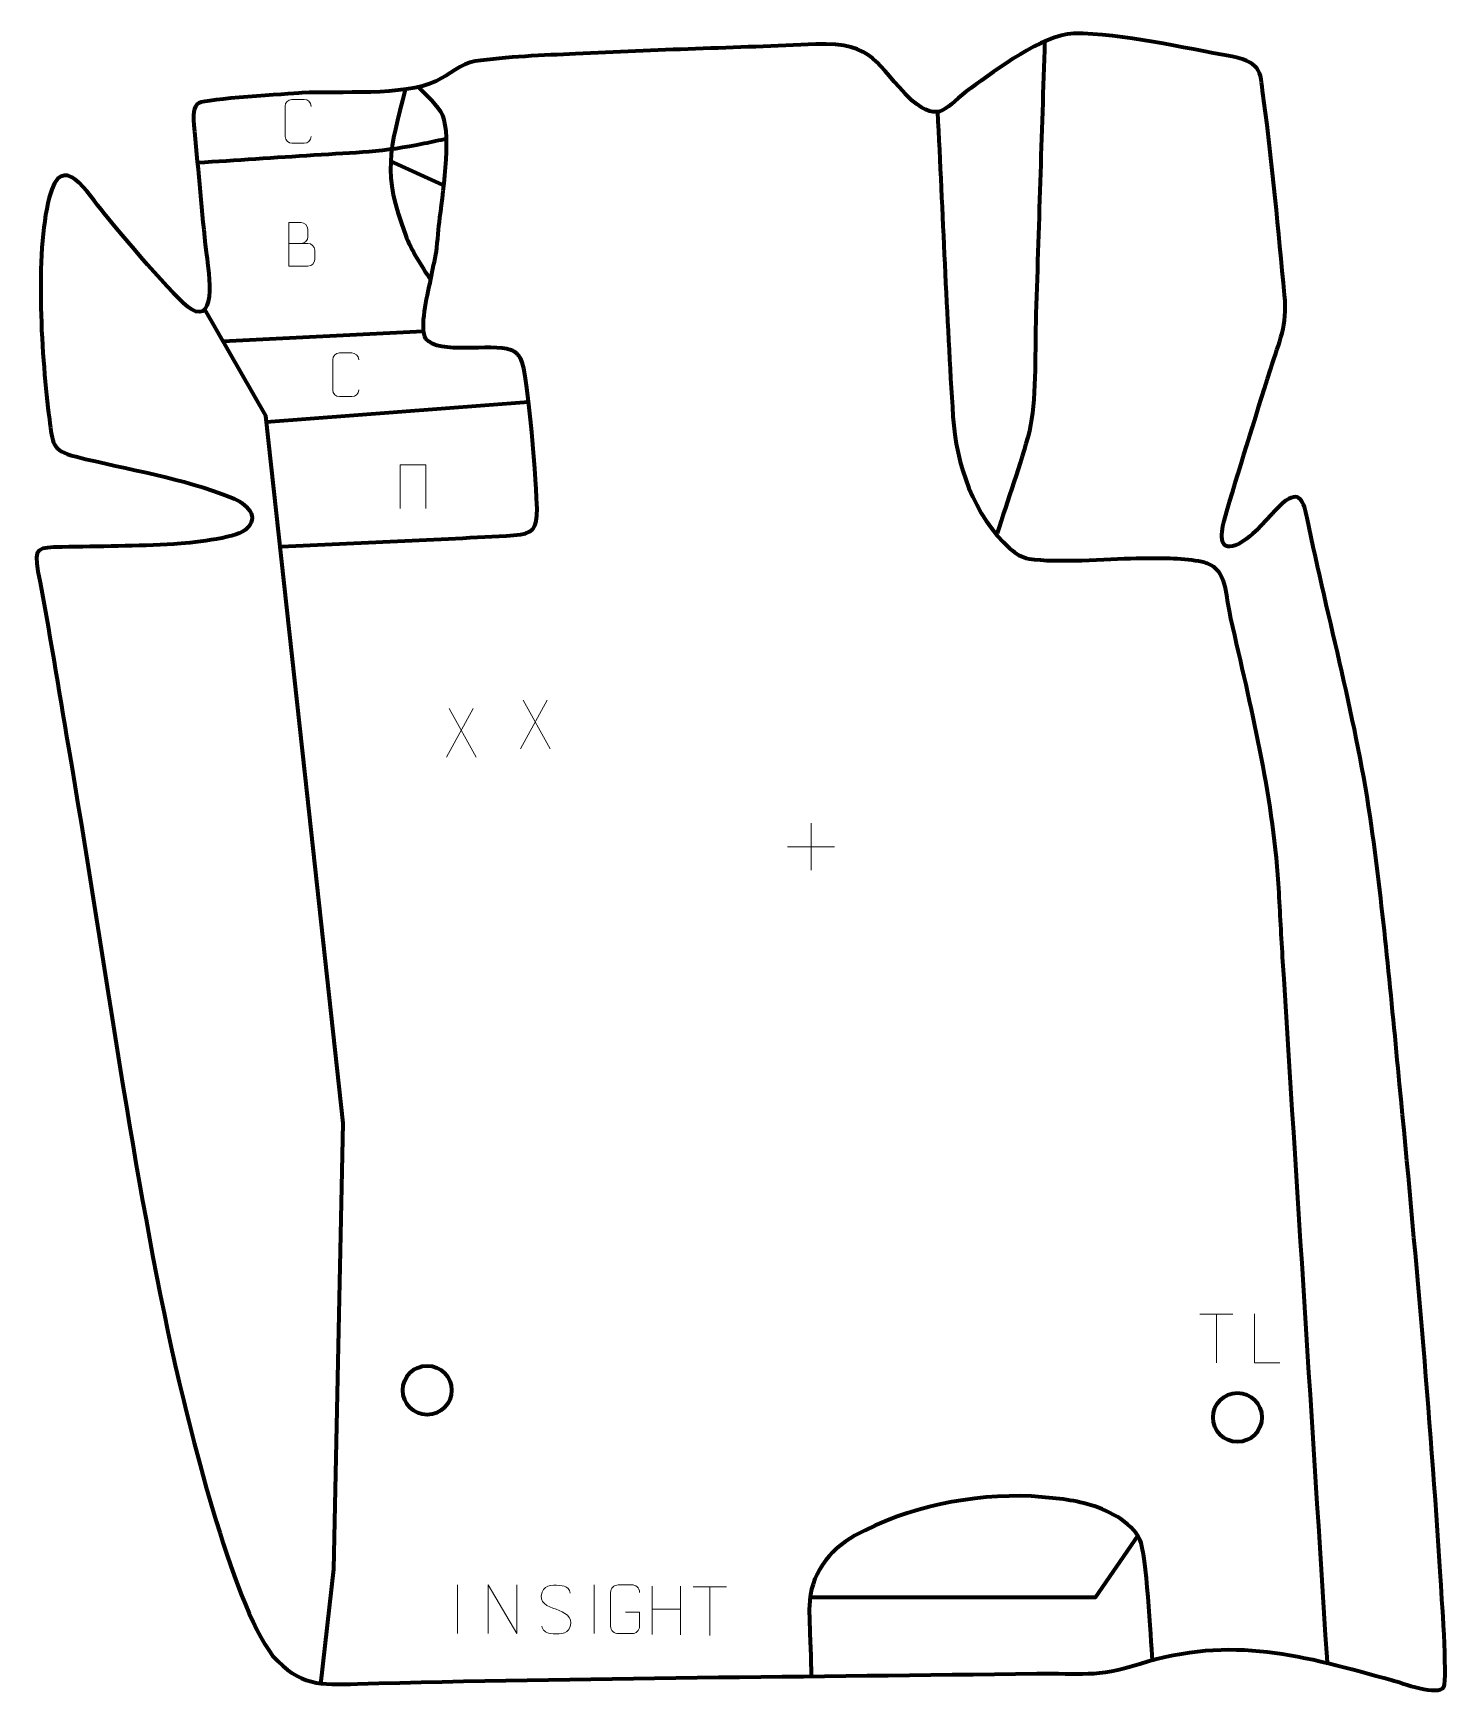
# Model space of a CAD drawing. Header units: millimetres. Extents: x -365 to 359, y -387 to 464.
import ezdxf

# ---------------------------------------------------------------- set-up
doc = ezdxf.new("R2010")
doc.units = ezdxf.units.MM
doc.header["$MEASUREMENT"] = 0
doc.layers.add('layer 2', color=7, linetype='Continuous')
doc.layers.add('layer 3', color=7, linetype='Continuous')

msp = doc.modelspace()

# ---------------------------------------------------------------- linework, layer by layer
at = {"layer": 'layer 2', "color": 142, "lineweight": 200}
for centre in [(-163.3359, -230.634), (251.2661, -244.5244)]:
    msp.add_ellipse(centre, major_axis=(0, 12.5), ratio=1, dxfattribs=at)
at = {"layer": 'layer 2', "color": 142, "lineweight": 158}
for points, knots in [([(128.4104, 207.7631), (133.8516, 224.9025), (140.5508, 242.973), (144.9463, 260.272), (144.9463, 260.272), (148.6086, 274.6854), (147.7457, 299.7809), (148.216, 315.5496), (148.216, 315.5496), (149.6469, 363.5257), (151.2789, 411.4953), (152.7787, 459.4693)], [0, 0, 0, 0, 0.25, 0.25, 0.25, 0.25, 0.5, 0.5, 0.5, 0.5, 1, 1, 1, 1]), ([(-238.0027, 201.0372), (-198.3642, 202.9438), (-158.6534, 204.4969), (-119.038, 206.7622), (-119.038, 206.7622), (-109.09, 207.3311), (-107.0203, 210.1255), (-107.0945, 220.3756), (-107.0945, 220.3756), (-107.2157, 229.7455), (-111.5241, 290.0055), (-115.3996, 297.0022), (-115.3996, 297.0022), (-116.5342, 299.0505), (-118.1207, 300.6707), (-120.3586, 301.4705), (-120.3586, 301.4705), (-130.9859, 305.2685), (-157.3528, 298.77), (-163.9914, 307.3056), (-163.9914, 307.3056), (-167.3355, 312.6607), (-163.1741, 329.5554), (-161.8813, 335.9557), (-161.8813, 335.9557), (-160.9132, 340.7483), (-159.8909, 345.527), (-158.9343, 350.323), (-158.9343, 350.323), (-158.142, 354.5019), (-157.6334, 362.2738), (-157.0933, 366.9135), (-157.0933, 366.9135), (-155.6594, 379.232), (-150.7258, 411.1709), (-155.4104, 421.4377), (-155.4104, 421.4377), (-157.659, 426.3657), (-163.9457, 432.084), (-167.7413, 436.0807)], [0, 0, 0, 0, 0.09090909, 0.09090909, 0.09090909, 0.09090909, 0.18181818, 0.18181818, 0.18181818, 0.18181818, 0.27272727, 0.27272727, 0.27272727, 0.27272727, 0.36363636, 0.36363636, 0.36363636, 0.36363636, 0.45454545, 0.45454545, 0.45454545, 0.45454545, 0.54545455, 0.54545455, 0.54545455, 0.54545455, 0.63636364, 0.63636364, 0.63636364, 0.63636364, 0.72727273, 0.72727273, 0.72727273, 0.72727273, 0.81818182, 0.81818182, 0.81818182, 0.81818182, 1, 1, 1, 1]), ([(-174.5908, 434.837), (-182.5659, 403.9183), (-186.403, 391.7836), (-174.4973, 360.5452), (-174.4973, 360.5452), (-171.107, 351.6497), (-166.5848, 345.1812), (-161.4916, 337.3056)], [0, 0, 0, 0, 0.33333333, 0.33333333, 0.33333333, 0.33333333, 1, 1, 1, 1]), ([(97.7951, 423.4256), (100.4275, 371.5579), (102.3527, 319.3841), (105.6892, 267.5882), (105.6892, 267.5882), (107.284, 242.8294), (116.2231, 216.9263), (134.9485, 199.8927), (134.9485, 199.8927), (138.072, 197.2135), (140.6455, 195.5787), (144.691, 194.7207), (144.691, 194.7207), (158.9459, 192.6376), (184.1941, 194.6219), (199.4675, 195.026), (199.4675, 195.026), (200.6119, 195.0563), (201.7519, 195.0776), (202.8964, 195.0951), (202.8964, 195.0951), (202.8964, 195.0951), (203.9094, 195.1067), (203.9094, 195.1067), (203.9094, 195.1067), (213.0499, 195.1757), (224.1565, 195.1702), (233.0868, 193.2696), (233.0868, 193.2696), (234.0645, 193.0447), (234.7626, 192.8236), (235.7007, 192.4963), (235.7007, 192.4963), (245.5144, 188.6571), (245.0601, 177.1943), (246.9716, 168.0323), (246.9716, 168.0323), (246.9716, 168.0323), (247.7709, 164.2015), (247.7709, 164.2015), (247.7709, 164.2015), (258.0938, 118.5913), (268.88, 75.5782), (272.0958, 28.6195), (272.0958, 28.6195), (272.8146, 16.0783), (273.4201, 3.5357), (274.2056, -9.0025), (274.2056, -9.0025), (281.7754, -128.3787), (289.3453, -247.7549), (296.9151, -367.131), (296.9151, -367.131), (296.9151, -367.131), (297.1051, -370.1279), (297.1051, -370.1279)], [0, 0, 0, 0, 0.06666667, 0.06666667, 0.06666667, 0.06666667, 0.13333333, 0.13333333, 0.13333333, 0.13333333, 0.2, 0.2, 0.2, 0.2, 0.26666667, 0.26666667, 0.26666667, 0.26666667, 0.33333333, 0.33333333, 0.33333333, 0.33333333, 0.4, 0.4, 0.4, 0.4, 0.46666667, 0.46666667, 0.46666667, 0.46666667, 0.53333333, 0.53333333, 0.53333333, 0.53333333, 0.6, 0.6, 0.6, 0.6, 0.66666667, 0.66666667, 0.66666667, 0.66666667, 0.73333333, 0.73333333, 0.73333333, 0.73333333, 0.8, 0.8, 0.8, 0.8, 0.86666667, 0.86666667, 0.86666667, 0.86666667, 1, 1, 1, 1]), ([(-280.8964, 397.4215), (-260.9793, 398.7317), (-241.0623, 400.0418), (-221.1452, 401.352), (-221.1452, 401.352), (-200.5345, 402.6617), (-185.4221, 402.917), (-164.8456, 407.299), (-164.8456, 407.299), (-160.9634, 408.1258), (-157.0897, 408.949), (-153.1997, 409.7401)], [0, 0, 0, 0, 0.25, 0.25, 0.25, 0.25, 0.5, 0.5, 0.5, 0.5, 1, 1, 1, 1]), ([(-217.7623, -381.0459), (-217.7623, -381.0459), (-211.1475, -322.11), (-211.1475, -322.11), (-211.1475, -322.11), (-211.1475, -322.11), (-206.3852, -94.0393), (-206.3852, -94.0393), (-206.3852, -94.0393), (-206.3852, -94.0393), (-225.8318, 84.1576), (-225.8318, 84.1576), (-225.8318, 84.1576), (-225.8318, 84.1576), (-245.9402, 267.9106), (-245.9402, 267.9106), (-245.9402, 267.9106), (-245.9402, 267.9106), (-277.1631, 322.3004), (-277.1631, 322.3004)], [0, 0, 0, 0, 0.16666667, 0.16666667, 0.16666667, 0.16666667, 0.33333333, 0.33333333, 0.33333333, 0.33333333, 0.5, 0.5, 0.5, 0.5, 0.66666667, 0.66666667, 0.66666667, 0.66666667, 1, 1, 1, 1]), ([(207.7987, -368.6778), (206.8561, -357.3763), (204.7522, -314.357), (201.3853, -306.9864), (201.3853, -306.9864), (197.2197, -297.8677), (183.7222, -291.347), (174.4676, -288.8589), (174.4676, -288.8589), (165.2386, -286.3777), (155.4607, -285.5867), (145.9583, -284.8449), (145.9583, -284.8449), (115.3785, -283.6048), (82.4281, -290.2385), (55.4696, -304.973), (55.4696, -304.973), (42.32, -312.1601), (32.4768, -325.5275), (32.2169, -340.8509), (32.2169, -340.8509), (32.0525, -350.5429), (32.9318, -361.2227), (33.0451, -371.1913), (33.0451, -371.1913), (33.0669, -373.1146), (33.0892, -375.0378), (33.1124, -376.9611)], [0, 0, 0, 0, 0.125, 0.125, 0.125, 0.125, 0.25, 0.25, 0.25, 0.25, 0.375, 0.375, 0.375, 0.375, 0.5, 0.5, 0.5, 0.5, 0.625, 0.625, 0.625, 0.625, 0.75, 0.75, 0.75, 0.75, 1, 1, 1, 1]), ([(200.2335, -304.8801), (200.2335, -304.8801), (178.4741, -336.6341), (178.4741, -336.6341), (178.4741, -336.6341), (178.4741, -336.6341), (32.5328, -336.6312), (32.5328, -336.6312)], [0, 0, 0, 0, 0.33333333, 0.33333333, 0.33333333, 0.33333333, 1, 1, 1, 1])]:
    msp.add_open_spline(points, degree=3, knots=knots, dxfattribs=at)
at = {"layer": 'layer 2', "color": 250, "lineweight": 9}
for points, knots in [([(-222.7342, 410.7436), (-222.8594, 408.6626), (-224.3616, 407.3374), (-226.2853, 407.3277), (-226.2853, 407.3277), (-228.3739, 407.328), (-230.4625, 407.328), (-232.5508, 407.3277), (-232.5508, 407.3277), (-234.275, 407.2333), (-236.0414, 408.9212), (-236.0314, 410.728), (-236.0314, 410.728), (-236.031, 415.8962), (-236.031, 421.0639), (-236.0314, 426.2313), (-236.0314, 426.2313), (-236.0276, 428.1464), (-234.4631, 429.6863), (-232.5352, 429.6742), (-232.5352, 429.6742), (-230.4522, 429.6742), (-228.3687, 429.6742), (-226.2853, 429.6742), (-226.2853, 429.6742), (-224.5418, 429.706), (-222.7581, 428.3701), (-222.7342, 426.1867)], [0, 0, 0, 0, 0.125, 0.125, 0.125, 0.125, 0.25, 0.25, 0.25, 0.25, 0.375, 0.375, 0.375, 0.375, 0.5, 0.5, 0.5, 0.5, 0.625, 0.625, 0.625, 0.625, 0.75, 0.75, 0.75, 0.75, 1, 1, 1, 1]), ([(-234.1743, 356.0576), (-230.9153, 356.058), (-227.6559, 356.058), (-224.3962, 356.0576), (-224.3962, 356.0576), (-222.6269, 356.0421), (-220.904, 354.4871), (-220.904, 352.6513), (-220.904, 352.6513), (-220.9043, 351.6405), (-220.9043, 348.9092), (-220.904, 347.8981), (-220.904, 347.8981), (-220.8881, 346.234), (-222.2694, 344.4302), (-224.3488, 344.4454), (-224.3488, 344.4454), (-227.6088, 344.4457), (-230.8685, 344.4457), (-234.1278, 344.4454), (-234.1278, 344.4454), (-234.1278, 351.8958), (-234.1278, 359.3459), (-234.1278, 366.7957), (-234.1278, 366.7957), (-232.0017, 366.7957), (-229.8753, 366.7957), (-227.7488, 366.7957), (-227.7488, 366.7957), (-226.2433, 366.8115), (-224.3653, 365.1003), (-224.3494, 363.3426), (-224.3494, 363.3426), (-224.3498, 361.492), (-224.3498, 361.3613), (-224.3494, 359.5104), (-224.3494, 359.5104), (-224.334, 357.6598), (-225.9949, 356.0421), (-227.7953, 356.0576)], [0, 0, 0, 0, 0.09090909, 0.09090909, 0.09090909, 0.09090909, 0.18181818, 0.18181818, 0.18181818, 0.18181818, 0.27272727, 0.27272727, 0.27272727, 0.27272727, 0.36363636, 0.36363636, 0.36363636, 0.36363636, 0.45454545, 0.45454545, 0.45454545, 0.45454545, 0.54545455, 0.54545455, 0.54545455, 0.54545455, 0.63636364, 0.63636364, 0.63636364, 0.63636364, 0.72727273, 0.72727273, 0.72727273, 0.72727273, 0.81818182, 0.81818182, 0.81818182, 0.81818182, 1, 1, 1, 1]), ([(-198.3925, 281.0977), (-198.5177, 279.0167), (-200.0199, 277.6915), (-201.9436, 277.6818), (-201.9436, 277.6818), (-204.0322, 277.6821), (-206.1208, 277.6821), (-208.2091, 277.6818), (-208.2091, 277.6818), (-209.9333, 277.5874), (-211.6997, 279.2753), (-211.6897, 281.0821), (-211.6897, 281.0821), (-211.6893, 286.2503), (-211.6893, 291.418), (-211.6897, 296.5854), (-211.6897, 296.5854), (-211.6859, 298.5005), (-210.1214, 300.0404), (-208.1935, 300.0283), (-208.1935, 300.0283), (-206.1105, 300.0283), (-204.027, 300.0283), (-201.9436, 300.0283), (-201.9436, 300.0283), (-200.2001, 300.0601), (-198.4164, 298.7242), (-198.3925, 296.5408)], [0, 0, 0, 0, 0.125, 0.125, 0.125, 0.125, 0.25, 0.25, 0.25, 0.25, 0.375, 0.375, 0.375, 0.375, 0.5, 0.5, 0.5, 0.5, 0.625, 0.625, 0.625, 0.625, 0.75, 0.75, 0.75, 0.75, 1, 1, 1, 1]), ([(-177.2044, 220.5282), (-177.2044, 220.5282), (-177.2044, 242.8785), (-177.2044, 242.8785), (-177.2044, 242.8785), (-177.2044, 242.8785), (-164.0861, 242.8785), (-164.0861, 242.8785), (-164.0861, 242.8785), (-164.0861, 242.8785), (-164.0861, 220.5282), (-164.0861, 220.5282)], [0, 0, 0, 0, 0.25, 0.25, 0.25, 0.25, 0.5, 0.5, 0.5, 0.5, 1, 1, 1, 1]), ([(272.9861, -216.5599), (272.9861, -216.5599), (260.037, -216.5599), (260.037, -216.5599), (260.037, -216.5599), (260.037, -216.5599), (260.037, -191.6063), (260.037, -191.6063)], [0, 0, 0, 0, 0.33333333, 0.33333333, 0.33333333, 0.33333333, 1, 1, 1, 1]), ([(-132.0717, -355.1441), (-132.0717, -355.1441), (-132.0717, -330.1906), (-132.0717, -330.1906), (-132.0717, -330.1906), (-132.0717, -330.1906), (-117.4169, -355.1441), (-117.4169, -355.1441), (-117.4169, -355.1441), (-117.4169, -355.1441), (-117.4169, -330.1906), (-117.4169, -330.1906)], [0, 0, 0, 0, 0.25, 0.25, 0.25, 0.25, 0.5, 0.5, 0.5, 0.5, 1, 1, 1, 1]), ([(-97.4169, -342.6673), (-101.6652, -341.1969), (-106.5733, -339.4011), (-104.5682, -333.8808), (-104.5682, -333.8808), (-103.0647, -329.7409), (-97.8511, -330.1294), (-94.2475, -330.7305), (-94.2475, -330.7305), (-91.3869, -331.2077), (-90.5222, -332.4209), (-90.2116, -334.505)], [0, 0, 0, 0, 0.25, 0.25, 0.25, 0.25, 0.5, 0.5, 0.5, 0.5, 1, 1, 1, 1]), ([(-61.8107, -344.1617), (-61.8107, -344.1617), (-54.6426, -344.1617), (-54.6426, -344.1617), (-54.6426, -344.1617), (-54.6426, -344.1617), (-54.6426, -351.3298), (-54.6426, -351.3298), (-54.6426, -351.3298), (-54.7823, -353.6532), (-56.4595, -355.1328), (-58.6073, -355.1436), (-58.6073, -355.1436), (-60.9391, -355.1432), (-63.2711, -355.1432), (-65.6026, -355.1436), (-65.6026, -355.1436), (-67.5275, -355.249), (-69.4997, -353.3645), (-69.4885, -351.3472), (-69.4885, -351.3472), (-69.4881, -345.5771), (-69.4881, -339.8074), (-69.4885, -334.0381), (-69.4885, -334.0381), (-69.4843, -331.9), (-67.7375, -330.1808), (-65.5852, -330.1942), (-65.5852, -330.1942), (-63.2595, -330.1942), (-60.9334, -330.1942), (-58.6073, -330.1942), (-58.6073, -330.1942), (-56.6606, -330.1588), (-54.6692, -331.6503), (-54.6426, -334.088)], [0, 0, 0, 0, 0.1, 0.1, 0.1, 0.1, 0.2, 0.2, 0.2, 0.2, 0.3, 0.3, 0.3, 0.3, 0.4, 0.4, 0.4, 0.4, 0.5, 0.5, 0.5, 0.5, 0.6, 0.6, 0.6, 0.6, 0.7, 0.7, 0.7, 0.7, 0.8, 0.8, 0.8, 0.8, 1, 1, 1, 1]), ([(-97.4169, -342.6674), (-93.3983, -344.3141), (-88.3688, -346.2024), (-90.2028, -351.5627), (-90.2028, -351.5627), (-91.6626, -355.8291), (-96.5734, -355.5724), (-100.2995, -355.0177), (-100.2995, -355.0177), (-103.0495, -354.6079), (-104.2704, -353.3944), (-104.6484, -351.2822)], [0, 0, 0, 0, 0.25, 0.25, 0.25, 0.25, 0.5, 0.5, 0.5, 0.5, 1, 1, 1, 1])]:
    msp.add_open_spline(points, degree=3, knots=knots, dxfattribs=at)
at = {"layer": 'layer 2', "color": 142, "lineweight": 158}
for points in [[(-155.4783, 386.0625), (-155.4783, 386.0625), (-182.0586, 398.1354), (-182.0586, 398.1354)], [(-267.8496, 306.0765), (-267.8496, 306.0765), (-165.3804, 311.147), (-165.3804, 311.147)], [(-245.5906, 264.716), (-245.5906, 264.716), (-111.4208, 274.9939), (-111.4208, 274.9939)]]:
    msp.add_open_spline(points, degree=3, dxfattribs=at)
at = {"layer": 'layer 2', "color": 250, "lineweight": 9}
for points in [[(-101.887, 122.4848), (-101.887, 122.4848), (-115.6276, 97.589), (-115.6276, 97.589)], [(-114.173, 122.4848), (-114.173, 122.4848), (-100.4324, 97.5313), (-100.4324, 97.5313)], [(-139.7225, 118.119), (-139.7225, 118.119), (-153.4631, 93.2232), (-153.4631, 93.2232)], [(-152.0085, 118.119), (-152.0085, 118.119), (-138.2679, 93.1655), (-138.2679, 93.1655)], [(33.0836, 59.4165), (33.0836, 59.4165), (33.0836, 35.4386), (33.0836, 35.4386)], [(21.0947, 47.4275), (21.0947, 47.4275), (45.0726, 47.4275), (45.0726, 47.4275)], [(231.9965, -191.6298), (231.9965, -191.6298), (248.9837, -191.6298), (248.9837, -191.6298)], [(240.4903, -216.5598), (240.4903, -216.5598), (240.4903, -191.6063), (240.4903, -191.6063)], [(-147.8469, -330.184), (-147.8469, -330.184), (-147.8469, -355.1581), (-147.8469, -355.1581)], [(-77.8469, -330.184), (-77.8469, -330.184), (-77.8469, -355.1581), (-77.8469, -355.1581)], [(-48.2766, -330.789), (-48.2766, -330.789), (-48.2766, -355.5665), (-48.2766, -355.5665)], [(-33.6333, -330.789), (-33.6333, -330.789), (-33.6333, -355.7425), (-33.6333, -355.7425)], [(-27.2235, -331.2178), (-27.2235, -331.2178), (-10.2363, -331.2178), (-10.2363, -331.2178)], [(-18.7297, -356.1478), (-18.7297, -356.1478), (-18.7297, -331.1943), (-18.7297, -331.1943)], [(-48.2766, -342.6713), (-48.2766, -342.6713), (-33.6333, -342.6709), (-33.6333, -342.6709)]]:
    msp.add_open_spline(points, degree=3, dxfattribs=at)
at = {"layer": 'layer 3', "color": 242, "lineweight": 158}
msp.add_open_spline([(-227.4447, 433.03), (-208.2284, 434.2046), (-175.4359, 431.1415), (-158.7928, 439.067), (-158.7928, 439.067), (-152.0211, 442.2917), (-146.0487, 448.1459), (-138.812, 449.2438), (-138.812, 449.2438), (-123.1817, 451.6151), (-103.3568, 452.2753), (-87.4462, 453.0867), (-87.4462, 453.0867), (-46.4275, 455.1785), (-5.4844, 456.1393), (35.4848, 457.9641), (35.4848, 457.9641), (66.2298, 458.9805), (65.769, 447.3952), (84.4758, 429.3738), (84.4758, 429.3738), (99.3972, 416.9271), (101.6086, 426.0324), (114.8323, 435.4943), (114.8323, 435.4943), (128.4148, 445.2264), (150.7964, 462.4983), (167.5639, 463.4538), (167.5639, 463.4538), (192.8195, 463.581), (223.275, 456.0727), (248.6161, 451.6888), (248.6161, 451.6888), (264.5955, 448.0651), (262.7232, 443.8328), (264.7817, 429.0481), (264.7817, 429.0481), (269.2477, 396.4109), (272.187, 362.5952), (275.4169, 329.7388), (275.4169, 329.7388), (276.8449, 313.3371), (272.9022, 306.7489), (268.1489, 291.527), (268.1489, 291.527), (260.1632, 265.9405), (251.818, 239.9573), (244.4629, 214.2161), (244.4629, 214.2161), (242.656, 207.0336), (241.5031, 197.0173), (252.298, 202.5106), (252.298, 202.5106), (262.4579, 209.0025), (266.2954, 215.7837), (274.5584, 223.3323), (274.5584, 223.3323), (283.1963, 230.4533), (285.2527, 223.7918), (286.9209, 215.6141), (286.9209, 215.6141), (297.7973, 162.9497), (312.3329, 111.4262), (319.8577, 58.0931), (319.8577, 58.0931), (325.9378, 14.7467), (330.0486, -30.4602), (334.2444, -74.0645), (334.2444, -74.0645), (342.2808, -157.5828), (349.9175, -242.2575), (355.149, -325.9832), (355.149, -325.9832), (355.6758, -334.1132), (358.8634, -378.2315), (356.8478, -382.3143), (356.8478, -382.3143), (354.3258, -387.4228), (335.2042, -380.2866), (330.4622, -378.9797), (330.4622, -378.9797), (284.9592, -366.4208), (248.3124, -355.6432), (201.23, -370.6207), (201.23, -370.6207), (179.1617, -377.6409), (170.672, -375.283), (148.6328, -375.5333), (148.6328, -375.5333), (32.889, -377.2726), (-83.3244, -377.6167), (-198.9876, -380.8137), (-198.9876, -380.8137), (-218.648, -381.4486), (-228.165, -381.9615), (-242.412, -366.4656), (-242.412, -366.4656), (-263.8037, -338.308), (-285.3764, -247.8792), (-294.0286, -210.3657), (-294.0286, -210.3657), (-315.6615, -108.7029), (-329.3288, -4.4213), (-346.871, 98.1574), (-346.871, 98.1574), (-352.0012, 128.2097), (-356.6718, 158.2214), (-362.4797, 188.1604), (-362.4797, 188.1604), (-364.8964, 200.6183), (-362.3859, 200.4695), (-350.1538, 200.7126), (-350.1538, 200.7126), (-331.3683, 201.0881), (-311.6155, 201.2393), (-292.9208, 202.1931), (-292.9208, 202.1931), (-284.6732, 202.8887), (-262.3657, 204.7839), (-256.3638, 209.5881), (-256.3638, 209.5881), (-248.1234, 216.1841), (-256.2445, 223.1155), (-263.1592, 225.9819), (-263.1592, 225.9819), (-288.8274, 236.2048), (-316.4051, 240.379), (-343.104, 246.9808), (-343.104, 246.9808), (-355.9541, 250.3905), (-354.8124, 253.5683), (-356.6575, 266.2338), (-356.6575, 266.2338), (-360.6251, 296.7241), (-364.2543, 350.291), (-356.7291, 379.5572), (-356.7291, 379.5572), (-350.2432, 404.7812), (-336.9884, 381.5881), (-328.5974, 371.3234), (-328.5974, 371.3234), (-320.6475, 361.7438), (-292.2712, 327.4543), (-284.0751, 322.435), (-284.0751, 322.435), (-270.1615, 313.9142), (-275.76, 345.9629), (-276.4175, 351.595), (-276.4175, 351.595), (-278.7804, 372.1184), (-280.3251, 392.818), (-282.4549, 413.4007), (-282.4549, 413.4007), (-283.3842, 422.3821), (-283.1292, 426.1096), (-280.1853, 427.8377), (-280.1853, 427.8377), (-276.4432, 430.0344), (-234.593, 432.4703), (-227.4447, 433.03)], degree=3, knots=[0, 0, 0, 0, 0.02439024, 0.02439024, 0.02439024, 0.02439024, 0.04878049, 0.04878049, 0.04878049, 0.04878049, 0.07317073, 0.07317073, 0.07317073, 0.07317073, 0.09756098, 0.09756098, 0.09756098, 0.09756098, 0.12195122, 0.12195122, 0.12195122, 0.12195122, 0.14634146, 0.14634146, 0.14634146, 0.14634146, 0.17073171, 0.17073171, 0.17073171, 0.17073171, 0.19512195, 0.19512195, 0.19512195, 0.19512195, 0.2195122, 0.2195122, 0.2195122, 0.2195122, 0.24390244, 0.24390244, 0.24390244, 0.24390244, 0.26829268, 0.26829268, 0.26829268, 0.26829268, 0.29268293, 0.29268293, 0.29268293, 0.29268293, 0.31707317, 0.31707317, 0.31707317, 0.31707317, 0.34146341, 0.34146341, 0.34146341, 0.34146341, 0.36585366, 0.36585366, 0.36585366, 0.36585366, 0.3902439, 0.3902439, 0.3902439, 0.3902439, 0.41463415, 0.41463415, 0.41463415, 0.41463415, 0.43902439, 0.43902439, 0.43902439, 0.43902439, 0.46341463, 0.46341463, 0.46341463, 0.46341463, 0.48780488, 0.48780488, 0.48780488, 0.48780488, 0.51219512, 0.51219512, 0.51219512, 0.51219512, 0.53658537, 0.53658537, 0.53658537, 0.53658537, 0.56097561, 0.56097561, 0.56097561, 0.56097561, 0.58536585, 0.58536585, 0.58536585, 0.58536585, 0.6097561, 0.6097561, 0.6097561, 0.6097561, 0.63414634, 0.63414634, 0.63414634, 0.63414634, 0.65853659, 0.65853659, 0.65853659, 0.65853659, 0.68292683, 0.68292683, 0.68292683, 0.68292683, 0.70731707, 0.70731707, 0.70731707, 0.70731707, 0.73170732, 0.73170732, 0.73170732, 0.73170732, 0.75609756, 0.75609756, 0.75609756, 0.75609756, 0.7804878, 0.7804878, 0.7804878, 0.7804878, 0.80487805, 0.80487805, 0.80487805, 0.80487805, 0.82926829, 0.82926829, 0.82926829, 0.82926829, 0.85365854, 0.85365854, 0.85365854, 0.85365854, 0.87804878, 0.87804878, 0.87804878, 0.87804878, 0.90243902, 0.90243902, 0.90243902, 0.90243902, 0.92682927, 0.92682927, 0.92682927, 0.92682927, 0.95121951, 0.95121951, 0.95121951, 0.95121951, 1, 1, 1, 1], dxfattribs=at)

doc.saveas('drawing.dxf')
